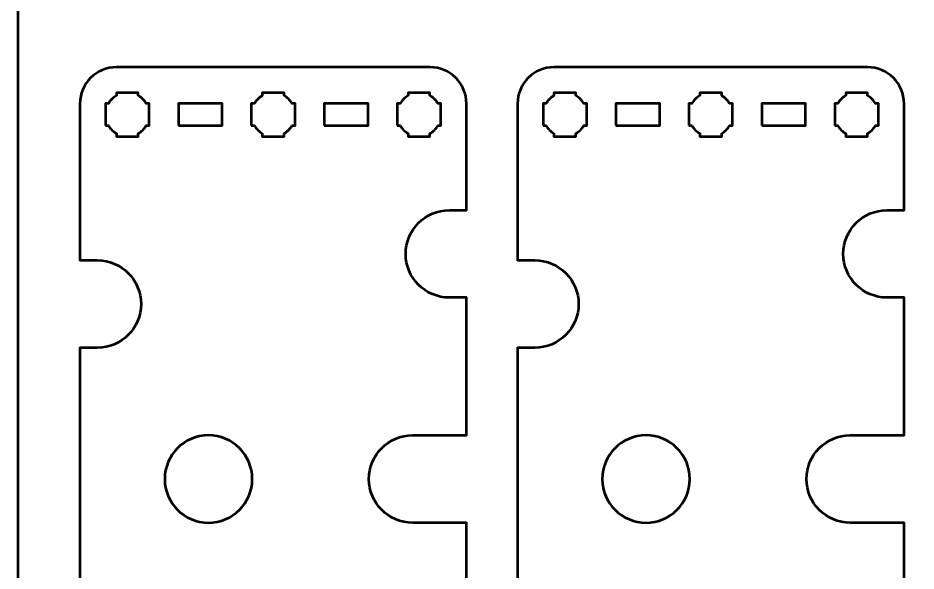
# Model space of a CAD drawing. Header units: centimetres. Extents: x -21 to 0, y -29.7 to 0.
# Drawn here: x -21 to -8.69, y -22.11 to -14.53 of the extents above; entities that cross this region are included whole.
import ezdxf

# ---------------------------------------------------------------- set-up
doc = ezdxf.new("R2010")
doc.units = ezdxf.units.CM
doc.header["$MEASUREMENT"] = 0
doc.layers.add('Layer 1', color=7, linetype='Continuous')

msp = doc.modelspace()

# ---------------------------------------------------------------- linework, layer by layer
at = {"layer": 'Layer 1', "color": 22, "lineweight": 53}
msp.add_open_spline([(-21.00003, -29.19995), (-21.00003, -29.19995), (-21.00003, -0.49992), (-21.00003, -0.49992), (-21.00003, -0.49992), (-21.00003, -0.22295), (-20.77694, 0.00004), (-20.49994, 0.00004), (-20.49994, 0.00004), (-20.49994, 0.00004), (-0.50008, 0.00004), (-0.50008, 0.00004), (-0.50008, 0.00004), (-0.22294, 0.00004), (0.00002, -0.22295), (0.00002, -0.49992), (0.00002, -0.49992), (0.00002, -0.49992), (0.00002, -29.19995), (0.00002, -29.19995), (0.00002, -29.19995), (0.00002, -29.47695), (-0.22294, -29.70004), (-0.50008, -29.70004), (-0.50008, -29.70004), (-0.50008, -29.70004), (-20.49994, -29.70004), (-20.49994, -29.70004), (-20.49994, -29.70004), (-20.77694, -29.70004), (-21.00003, -29.47695), (-21.00003, -29.19995)], degree=3, knots=[0, 0, 0, 0, 0.125, 0.125, 0.125, 0.125, 0.25, 0.25, 0.25, 0.25, 0.375, 0.375, 0.375, 0.375, 0.5, 0.5, 0.5, 0.5, 0.625, 0.625, 0.625, 0.625, 0.75, 0.75, 0.75, 0.75, 0.875, 0.875, 0.875, 0.875, 1, 1, 1, 1], dxfattribs=at)
at = {"layer": 'Layer 1', "color": 114, "lineweight": 53}
for points in [[(-20.15002, -27.99995), (-20.15002, -27.99995), (-20.15002, -26.55), (-20.15002, -26.55), (-20.15002, -26.55), (-20.15002, -26.55), (-19.9125, -26.55), (-19.9125, -26.55), (-19.9125, -26.55), (-19.58118, -26.55), (-19.3125, -26.28131), (-19.3125, -25.95), (-19.3125, -25.95), (-19.3125, -25.61869), (-19.58118, -25.35), (-19.9125, -25.35), (-19.9125, -25.35), (-19.9125, -25.35), (-20.15002, -25.35), (-20.15002, -25.35), (-20.15002, -25.35), (-20.15002, -25.35), (-20.15002, -19.05), (-20.15002, -19.05), (-20.15002, -19.05), (-20.15002, -19.05), (-19.9125, -19.05), (-19.9125, -19.05), (-19.9125, -19.05), (-19.58118, -19.05), (-19.3125, -18.78132), (-19.3125, -18.45), (-19.3125, -18.45), (-19.3125, -18.11868), (-19.58118, -17.85), (-19.9125, -17.85), (-19.9125, -17.85), (-19.9125, -17.85), (-20.15002, -17.85), (-20.15002, -17.85), (-20.15002, -17.85), (-20.15002, -17.85), (-20.15002, -15.70005), (-20.15002, -15.70005), (-20.15002, -15.70005), (-20.15002, -15.42305), (-19.92693, -15.19995), (-19.64993, -15.19995), (-19.64993, -15.19995), (-19.64993, -15.19995), (-15.35007, -15.19995), (-15.35007, -15.19995), (-15.35007, -15.19995), (-15.07293, -15.19995), (-14.84997, -15.42305), (-14.84997, -15.70005), (-14.84997, -15.70005), (-14.84997, -15.70005), (-14.84997, -15.84998), (-14.84997, -15.84998), (-14.84997, -15.84998), (-14.84997, -15.84998), (-14.84997, -17.1615), (-14.84997, -17.1615), (-14.84997, -17.1615), (-14.84997, -17.1615), (-15.083, -17.1615), (-15.083, -17.1615), (-15.083, -17.1615), (-15.41432, -17.1615), (-15.683, -17.43018), (-15.683, -17.7615), (-15.683, -17.7615), (-15.683, -18.09282), (-15.41432, -18.3615), (-15.083, -18.3615), (-15.083, -18.3615), (-15.083, -18.3615), (-14.84997, -18.3615), (-14.84997, -18.3615), (-14.84997, -18.3615), (-14.84997, -18.3615), (-14.84997, -20.25), (-14.84997, -20.25), (-14.84997, -20.25), (-14.84997, -20.25), (-15.5875, -20.25), (-15.5875, -20.25), (-15.5875, -20.25), (-15.91882, -20.25), (-16.1875, -20.51868), (-16.1875, -20.85), (-16.1875, -20.85), (-16.1875, -21.18132), (-15.91882, -21.45), (-15.5875, -21.45), (-15.5875, -21.45), (-15.5875, -21.45), (-14.84997, -21.45), (-14.84997, -21.45), (-14.84997, -21.45), (-14.84997, -21.45), (-14.84997, -25.4615), (-14.84997, -25.4615), (-14.84997, -25.4615), (-14.84997, -25.4615), (-15.033, -25.4615), (-15.033, -25.4615), (-15.033, -25.4615), (-15.36432, -25.4615), (-15.633, -25.73019), (-15.633, -26.0615), (-15.633, -26.0615), (-15.633, -26.39281), (-15.36432, -26.6615), (-15.033, -26.6615), (-15.033, -26.6615), (-15.033, -26.6615), (-14.84997, -26.6615), (-14.84997, -26.6615), (-14.84997, -26.6615), (-14.84997, -26.6615), (-14.84997, -27.99995), (-14.84997, -27.99995), (-14.84997, -27.99995), (-14.84997, -28.27695), (-15.07293, -28.50005), (-15.35007, -28.50005), (-15.35007, -28.50005), (-15.35007, -28.50005), (-19.64993, -28.50005), (-19.64993, -28.50005), (-19.64993, -28.50005), (-19.92693, -28.50005), (-20.15002, -28.27695), (-20.15002, -27.99995)], [(-14.15002, -27.99995), (-14.15002, -27.99995), (-14.15002, -26.55), (-14.15002, -26.55), (-14.15002, -26.55), (-14.15002, -26.55), (-13.9125, -26.55), (-13.9125, -26.55), (-13.9125, -26.55), (-13.58118, -26.55), (-13.3125, -26.28131), (-13.3125, -25.95), (-13.3125, -25.95), (-13.3125, -25.61869), (-13.58118, -25.35), (-13.9125, -25.35), (-13.9125, -25.35), (-13.9125, -25.35), (-14.15002, -25.35), (-14.15002, -25.35), (-14.15002, -25.35), (-14.15002, -25.35), (-14.15002, -19.05), (-14.15002, -19.05), (-14.15002, -19.05), (-14.15002, -19.05), (-13.9125, -19.05), (-13.9125, -19.05), (-13.9125, -19.05), (-13.58118, -19.05), (-13.3125, -18.78132), (-13.3125, -18.45), (-13.3125, -18.45), (-13.3125, -18.11868), (-13.58118, -17.85), (-13.9125, -17.85), (-13.9125, -17.85), (-13.9125, -17.85), (-14.15002, -17.85), (-14.15002, -17.85), (-14.15002, -17.85), (-14.15002, -17.85), (-14.15002, -15.70005), (-14.15002, -15.70005), (-14.15002, -15.70005), (-14.15002, -15.42305), (-13.92693, -15.19995), (-13.64993, -15.19995), (-13.64993, -15.19995), (-13.64993, -15.19995), (-9.35007, -15.19995), (-9.35007, -15.19995), (-9.35007, -15.19995), (-9.07293, -15.19995), (-8.84997, -15.42305), (-8.84997, -15.70005), (-8.84997, -15.70005), (-8.84997, -15.70005), (-8.84997, -15.84998), (-8.84997, -15.84998), (-8.84997, -15.84998), (-8.84997, -15.84998), (-8.84997, -17.1615), (-8.84997, -17.1615), (-8.84997, -17.1615), (-8.84997, -17.1615), (-9.083, -17.1615), (-9.083, -17.1615), (-9.083, -17.1615), (-9.41432, -17.1615), (-9.683, -17.43018), (-9.683, -17.7615), (-9.683, -17.7615), (-9.683, -18.09282), (-9.41432, -18.3615), (-9.083, -18.3615), (-9.083, -18.3615), (-9.083, -18.3615), (-8.84997, -18.3615), (-8.84997, -18.3615), (-8.84997, -18.3615), (-8.84997, -18.3615), (-8.84997, -20.25), (-8.84997, -20.25), (-8.84997, -20.25), (-8.84997, -20.25), (-9.5875, -20.25), (-9.5875, -20.25), (-9.5875, -20.25), (-9.91882, -20.25), (-10.1875, -20.51868), (-10.1875, -20.85), (-10.1875, -20.85), (-10.1875, -21.18132), (-9.91882, -21.45), (-9.5875, -21.45), (-9.5875, -21.45), (-9.5875, -21.45), (-8.84997, -21.45), (-8.84997, -21.45), (-8.84997, -21.45), (-8.84997, -21.45), (-8.84997, -25.4615), (-8.84997, -25.4615), (-8.84997, -25.4615), (-8.84997, -25.4615), (-9.033, -25.4615), (-9.033, -25.4615), (-9.033, -25.4615), (-9.36432, -25.4615), (-9.633, -25.73019), (-9.633, -26.0615), (-9.633, -26.0615), (-9.633, -26.39281), (-9.36432, -26.6615), (-9.033, -26.6615), (-9.033, -26.6615), (-9.033, -26.6615), (-8.84997, -26.6615), (-8.84997, -26.6615), (-8.84997, -26.6615), (-8.84997, -26.6615), (-8.84997, -27.99995), (-8.84997, -27.99995), (-8.84997, -27.99995), (-8.84997, -28.27695), (-9.07293, -28.50005), (-9.35007, -28.50005), (-9.35007, -28.50005), (-9.35007, -28.50005), (-13.64993, -28.50005), (-13.64993, -28.50005), (-13.64993, -28.50005), (-13.92693, -28.50005), (-14.15002, -28.27695), (-14.15002, -27.99995)]]:
    msp.add_open_spline(points, degree=3, knots=[0, 0, 0, 0, 0.02941176, 0.02941176, 0.02941176, 0.02941176, 0.05882353, 0.05882353, 0.05882353, 0.05882353, 0.08823529, 0.08823529, 0.08823529, 0.08823529, 0.11764706, 0.11764706, 0.11764706, 0.11764706, 0.14705882, 0.14705882, 0.14705882, 0.14705882, 0.17647059, 0.17647059, 0.17647059, 0.17647059, 0.20588235, 0.20588235, 0.20588235, 0.20588235, 0.23529412, 0.23529412, 0.23529412, 0.23529412, 0.26470588, 0.26470588, 0.26470588, 0.26470588, 0.29411765, 0.29411765, 0.29411765, 0.29411765, 0.32352941, 0.32352941, 0.32352941, 0.32352941, 0.35294118, 0.35294118, 0.35294118, 0.35294118, 0.38235294, 0.38235294, 0.38235294, 0.38235294, 0.41176471, 0.41176471, 0.41176471, 0.41176471, 0.44117647, 0.44117647, 0.44117647, 0.44117647, 0.47058824, 0.47058824, 0.47058824, 0.47058824, 0.5, 0.5, 0.5, 0.5, 0.52941176, 0.52941176, 0.52941176, 0.52941176, 0.55882353, 0.55882353, 0.55882353, 0.55882353, 0.58823529, 0.58823529, 0.58823529, 0.58823529, 0.61764706, 0.61764706, 0.61764706, 0.61764706, 0.64705882, 0.64705882, 0.64705882, 0.64705882, 0.67647059, 0.67647059, 0.67647059, 0.67647059, 0.70588235, 0.70588235, 0.70588235, 0.70588235, 0.73529412, 0.73529412, 0.73529412, 0.73529412, 0.76470588, 0.76470588, 0.76470588, 0.76470588, 0.79411765, 0.79411765, 0.79411765, 0.79411765, 0.82352941, 0.82352941, 0.82352941, 0.82352941, 0.85294118, 0.85294118, 0.85294118, 0.85294118, 0.88235294, 0.88235294, 0.88235294, 0.88235294, 0.91176471, 0.91176471, 0.91176471, 0.91176471, 0.94117647, 0.94117647, 0.94117647, 0.94117647, 0.97058824, 0.97058824, 0.97058824, 0.97058824, 1, 1, 1, 1], dxfattribs=at)
at = {"layer": 'Layer 1', "color": 250, "lineweight": 53}
for points, knots in [([(-19.79998, -16.00005), (-19.79998, -16.00005), (-19.79998, -15.85153), (-19.79998, -15.85153), (-19.79998, -15.85153), (-19.79998, -15.85153), (-19.8, -15.84998), (-19.8, -15.84998), (-19.8, -15.84998), (-19.8, -15.84998), (-19.79998, -15.84843), (-19.79998, -15.84843), (-19.79998, -15.84843), (-19.79998, -15.84843), (-19.79998, -15.70005), (-19.79998, -15.70005), (-19.79998, -15.70005), (-19.79998, -15.70005), (-19.75988, -15.70005), (-19.75988, -15.70005), (-19.75988, -15.70005), (-19.73353, -15.65449), (-19.69554, -15.6165), (-19.64998, -15.59014), (-19.64998, -15.59014), (-19.64998, -15.59014), (-19.64998, -15.55005), (-19.64998, -15.55005), (-19.64998, -15.55005), (-19.64998, -15.55005), (-19.5063, -15.55005), (-19.5063, -15.55005), (-19.5063, -15.55005), (-19.5063, -15.55005), (-19.49999, -15.54998), (-19.49999, -15.54998), (-19.49999, -15.54998), (-19.49999, -15.54998), (-19.49368, -15.55005), (-19.49368, -15.55005), (-19.49368, -15.55005), (-19.49368, -15.55005), (-19.34998, -15.55005), (-19.34998, -15.55005), (-19.34998, -15.55005), (-19.34998, -15.55005), (-19.34998, -15.59013), (-19.34998, -15.59013), (-19.34998, -15.59013), (-19.30441, -15.61649), (-19.26643, -15.65448), (-19.24009, -15.70005), (-19.24009, -15.70005), (-19.24009, -15.70005), (-19.19997, -15.70005), (-19.19997, -15.70005), (-19.19997, -15.70005), (-19.19997, -15.70005), (-19.19997, -16.00005), (-19.19997, -16.00005), (-19.19997, -16.00005), (-19.19997, -16.00005), (-19.24014, -16.00005), (-19.24014, -16.00005), (-19.24014, -16.00005), (-19.26648, -16.04558), (-19.30445, -16.08353), (-19.34998, -16.10986), (-19.34998, -16.10986), (-19.34998, -16.10986), (-19.34998, -16.15006), (-19.34998, -16.15006), (-19.34998, -16.15006), (-19.34998, -16.15006), (-19.64998, -16.15006), (-19.64998, -16.15006), (-19.64998, -16.15006), (-19.64998, -16.15006), (-19.64998, -16.10985), (-19.64998, -16.10985), (-19.64998, -16.10985), (-19.69551, -16.08352), (-19.73348, -16.04558), (-19.75983, -16.00005), (-19.75983, -16.00005), (-19.75983, -16.00005), (-19.79998, -16.00005), (-19.79998, -16.00005)], [0, 0, 0, 0, 0.04545455, 0.04545455, 0.04545455, 0.04545455, 0.09090909, 0.09090909, 0.09090909, 0.09090909, 0.13636364, 0.13636364, 0.13636364, 0.13636364, 0.18181818, 0.18181818, 0.18181818, 0.18181818, 0.22727273, 0.22727273, 0.22727273, 0.22727273, 0.27272727, 0.27272727, 0.27272727, 0.27272727, 0.31818182, 0.31818182, 0.31818182, 0.31818182, 0.36363636, 0.36363636, 0.36363636, 0.36363636, 0.40909091, 0.40909091, 0.40909091, 0.40909091, 0.45454545, 0.45454545, 0.45454545, 0.45454545, 0.5, 0.5, 0.5, 0.5, 0.54545455, 0.54545455, 0.54545455, 0.54545455, 0.59090909, 0.59090909, 0.59090909, 0.59090909, 0.63636364, 0.63636364, 0.63636364, 0.63636364, 0.68181818, 0.68181818, 0.68181818, 0.68181818, 0.72727273, 0.72727273, 0.72727273, 0.72727273, 0.77272727, 0.77272727, 0.77272727, 0.77272727, 0.81818182, 0.81818182, 0.81818182, 0.81818182, 0.86363636, 0.86363636, 0.86363636, 0.86363636, 0.90909091, 0.90909091, 0.90909091, 0.90909091, 0.95454545, 0.95454545, 0.95454545, 0.95454545, 1, 1, 1, 1]), ([(-17.79998, -16.00005), (-17.79998, -16.00005), (-17.79998, -15.85153), (-17.79998, -15.85153), (-17.79998, -15.85153), (-17.79998, -15.85153), (-17.8, -15.84998), (-17.8, -15.84998), (-17.8, -15.84998), (-17.8, -15.84998), (-17.79998, -15.84843), (-17.79998, -15.84843), (-17.79998, -15.84843), (-17.79998, -15.84843), (-17.79998, -15.70005), (-17.79998, -15.70005), (-17.79998, -15.70005), (-17.79998, -15.70005), (-17.75988, -15.70005), (-17.75988, -15.70005), (-17.75988, -15.70005), (-17.73353, -15.65449), (-17.69554, -15.6165), (-17.64998, -15.59014), (-17.64998, -15.59014), (-17.64998, -15.59014), (-17.64998, -15.55005), (-17.64998, -15.55005), (-17.64998, -15.55005), (-17.64998, -15.55005), (-17.5063, -15.55005), (-17.5063, -15.55005), (-17.5063, -15.55005), (-17.5063, -15.55005), (-17.49999, -15.54998), (-17.49999, -15.54998), (-17.49999, -15.54998), (-17.49999, -15.54998), (-17.49368, -15.55005), (-17.49368, -15.55005), (-17.49368, -15.55005), (-17.49368, -15.55005), (-17.34998, -15.55005), (-17.34998, -15.55005), (-17.34998, -15.55005), (-17.34998, -15.55005), (-17.34998, -15.59013), (-17.34998, -15.59013), (-17.34998, -15.59013), (-17.30441, -15.61649), (-17.26643, -15.65448), (-17.24009, -15.70005), (-17.24009, -15.70005), (-17.24009, -15.70005), (-17.19997, -15.70005), (-17.19997, -15.70005), (-17.19997, -15.70005), (-17.19997, -15.70005), (-17.19997, -16.00005), (-17.19997, -16.00005), (-17.19997, -16.00005), (-17.19997, -16.00005), (-17.24014, -16.00005), (-17.24014, -16.00005), (-17.24014, -16.00005), (-17.26648, -16.04558), (-17.30445, -16.08353), (-17.34998, -16.10986), (-17.34998, -16.10986), (-17.34998, -16.10986), (-17.34998, -16.15006), (-17.34998, -16.15006), (-17.34998, -16.15006), (-17.34998, -16.15006), (-17.64998, -16.15006), (-17.64998, -16.15006), (-17.64998, -16.15006), (-17.64998, -16.15006), (-17.64998, -16.10985), (-17.64998, -16.10985), (-17.64998, -16.10985), (-17.69551, -16.08352), (-17.73348, -16.04558), (-17.75983, -16.00005), (-17.75983, -16.00005), (-17.75983, -16.00005), (-17.79998, -16.00005), (-17.79998, -16.00005)], [0, 0, 0, 0, 0.04545455, 0.04545455, 0.04545455, 0.04545455, 0.09090909, 0.09090909, 0.09090909, 0.09090909, 0.13636364, 0.13636364, 0.13636364, 0.13636364, 0.18181818, 0.18181818, 0.18181818, 0.18181818, 0.22727273, 0.22727273, 0.22727273, 0.22727273, 0.27272727, 0.27272727, 0.27272727, 0.27272727, 0.31818182, 0.31818182, 0.31818182, 0.31818182, 0.36363636, 0.36363636, 0.36363636, 0.36363636, 0.40909091, 0.40909091, 0.40909091, 0.40909091, 0.45454545, 0.45454545, 0.45454545, 0.45454545, 0.5, 0.5, 0.5, 0.5, 0.54545455, 0.54545455, 0.54545455, 0.54545455, 0.59090909, 0.59090909, 0.59090909, 0.59090909, 0.63636364, 0.63636364, 0.63636364, 0.63636364, 0.68181818, 0.68181818, 0.68181818, 0.68181818, 0.72727273, 0.72727273, 0.72727273, 0.72727273, 0.77272727, 0.77272727, 0.77272727, 0.77272727, 0.81818182, 0.81818182, 0.81818182, 0.81818182, 0.86363636, 0.86363636, 0.86363636, 0.86363636, 0.90909091, 0.90909091, 0.90909091, 0.90909091, 0.95454545, 0.95454545, 0.95454545, 0.95454545, 1, 1, 1, 1]), ([(-15.79998, -16.00005), (-15.79998, -16.00005), (-15.79998, -15.85153), (-15.79998, -15.85153), (-15.79998, -15.85153), (-15.79998, -15.85153), (-15.8, -15.84998), (-15.8, -15.84998), (-15.8, -15.84998), (-15.8, -15.84998), (-15.79998, -15.84843), (-15.79998, -15.84843), (-15.79998, -15.84843), (-15.79998, -15.84843), (-15.79998, -15.70005), (-15.79998, -15.70005), (-15.79998, -15.70005), (-15.79998, -15.70005), (-15.75988, -15.70005), (-15.75988, -15.70005), (-15.75988, -15.70005), (-15.73353, -15.65449), (-15.69554, -15.6165), (-15.64998, -15.59014), (-15.64998, -15.59014), (-15.64998, -15.59014), (-15.64998, -15.55005), (-15.64998, -15.55005), (-15.64998, -15.55005), (-15.64998, -15.55005), (-15.5063, -15.55005), (-15.5063, -15.55005), (-15.5063, -15.55005), (-15.5063, -15.55005), (-15.49999, -15.54998), (-15.49999, -15.54998), (-15.49999, -15.54998), (-15.49999, -15.54998), (-15.49368, -15.55005), (-15.49368, -15.55005), (-15.49368, -15.55005), (-15.49368, -15.55005), (-15.34998, -15.55005), (-15.34998, -15.55005), (-15.34998, -15.55005), (-15.34998, -15.55005), (-15.34998, -15.59013), (-15.34998, -15.59013), (-15.34998, -15.59013), (-15.30441, -15.61649), (-15.26643, -15.65448), (-15.24009, -15.70005), (-15.24009, -15.70005), (-15.24009, -15.70005), (-15.19997, -15.70005), (-15.19997, -15.70005), (-15.19997, -15.70005), (-15.19997, -15.70005), (-15.19997, -16.00005), (-15.19997, -16.00005), (-15.19997, -16.00005), (-15.19997, -16.00005), (-15.24014, -16.00005), (-15.24014, -16.00005), (-15.24014, -16.00005), (-15.26648, -16.04558), (-15.30445, -16.08353), (-15.34998, -16.10986), (-15.34998, -16.10986), (-15.34998, -16.10986), (-15.34998, -16.15006), (-15.34998, -16.15006), (-15.34998, -16.15006), (-15.34998, -16.15006), (-15.64998, -16.15006), (-15.64998, -16.15006), (-15.64998, -16.15006), (-15.64998, -16.15006), (-15.64998, -16.10985), (-15.64998, -16.10985), (-15.64998, -16.10985), (-15.69551, -16.08352), (-15.73348, -16.04558), (-15.75983, -16.00005), (-15.75983, -16.00005), (-15.75983, -16.00005), (-15.79998, -16.00005), (-15.79998, -16.00005)], [0, 0, 0, 0, 0.04545455, 0.04545455, 0.04545455, 0.04545455, 0.09090909, 0.09090909, 0.09090909, 0.09090909, 0.13636364, 0.13636364, 0.13636364, 0.13636364, 0.18181818, 0.18181818, 0.18181818, 0.18181818, 0.22727273, 0.22727273, 0.22727273, 0.22727273, 0.27272727, 0.27272727, 0.27272727, 0.27272727, 0.31818182, 0.31818182, 0.31818182, 0.31818182, 0.36363636, 0.36363636, 0.36363636, 0.36363636, 0.40909091, 0.40909091, 0.40909091, 0.40909091, 0.45454545, 0.45454545, 0.45454545, 0.45454545, 0.5, 0.5, 0.5, 0.5, 0.54545455, 0.54545455, 0.54545455, 0.54545455, 0.59090909, 0.59090909, 0.59090909, 0.59090909, 0.63636364, 0.63636364, 0.63636364, 0.63636364, 0.68181818, 0.68181818, 0.68181818, 0.68181818, 0.72727273, 0.72727273, 0.72727273, 0.72727273, 0.77272727, 0.77272727, 0.77272727, 0.77272727, 0.81818182, 0.81818182, 0.81818182, 0.81818182, 0.86363636, 0.86363636, 0.86363636, 0.86363636, 0.90909091, 0.90909091, 0.90909091, 0.90909091, 0.95454545, 0.95454545, 0.95454545, 0.95454545, 1, 1, 1, 1]), ([(-13.79998, -16.00005), (-13.79998, -16.00005), (-13.79998, -15.85153), (-13.79998, -15.85153), (-13.79998, -15.85153), (-13.79998, -15.85153), (-13.8, -15.84998), (-13.8, -15.84998), (-13.8, -15.84998), (-13.8, -15.84998), (-13.79998, -15.84843), (-13.79998, -15.84843), (-13.79998, -15.84843), (-13.79998, -15.84843), (-13.79998, -15.70005), (-13.79998, -15.70005), (-13.79998, -15.70005), (-13.79998, -15.70005), (-13.75988, -15.70005), (-13.75988, -15.70005), (-13.75988, -15.70005), (-13.73353, -15.65449), (-13.69554, -15.6165), (-13.64998, -15.59014), (-13.64998, -15.59014), (-13.64998, -15.59014), (-13.64998, -15.55005), (-13.64998, -15.55005), (-13.64998, -15.55005), (-13.64998, -15.55005), (-13.5063, -15.55005), (-13.5063, -15.55005), (-13.5063, -15.55005), (-13.5063, -15.55005), (-13.49999, -15.54998), (-13.49999, -15.54998), (-13.49999, -15.54998), (-13.49999, -15.54998), (-13.49368, -15.55005), (-13.49368, -15.55005), (-13.49368, -15.55005), (-13.49368, -15.55005), (-13.34998, -15.55005), (-13.34998, -15.55005), (-13.34998, -15.55005), (-13.34998, -15.55005), (-13.34998, -15.59013), (-13.34998, -15.59013), (-13.34998, -15.59013), (-13.30441, -15.61649), (-13.26643, -15.65448), (-13.24009, -15.70005), (-13.24009, -15.70005), (-13.24009, -15.70005), (-13.19997, -15.70005), (-13.19997, -15.70005), (-13.19997, -15.70005), (-13.19997, -15.70005), (-13.19997, -16.00005), (-13.19997, -16.00005), (-13.19997, -16.00005), (-13.19997, -16.00005), (-13.24014, -16.00005), (-13.24014, -16.00005), (-13.24014, -16.00005), (-13.26648, -16.04558), (-13.30445, -16.08353), (-13.34998, -16.10986), (-13.34998, -16.10986), (-13.34998, -16.10986), (-13.34998, -16.15006), (-13.34998, -16.15006), (-13.34998, -16.15006), (-13.34998, -16.15006), (-13.64998, -16.15006), (-13.64998, -16.15006), (-13.64998, -16.15006), (-13.64998, -16.15006), (-13.64998, -16.10985), (-13.64998, -16.10985), (-13.64998, -16.10985), (-13.69551, -16.08352), (-13.73348, -16.04558), (-13.75983, -16.00005), (-13.75983, -16.00005), (-13.75983, -16.00005), (-13.79998, -16.00005), (-13.79998, -16.00005)], [0, 0, 0, 0, 0.04545455, 0.04545455, 0.04545455, 0.04545455, 0.09090909, 0.09090909, 0.09090909, 0.09090909, 0.13636364, 0.13636364, 0.13636364, 0.13636364, 0.18181818, 0.18181818, 0.18181818, 0.18181818, 0.22727273, 0.22727273, 0.22727273, 0.22727273, 0.27272727, 0.27272727, 0.27272727, 0.27272727, 0.31818182, 0.31818182, 0.31818182, 0.31818182, 0.36363636, 0.36363636, 0.36363636, 0.36363636, 0.40909091, 0.40909091, 0.40909091, 0.40909091, 0.45454545, 0.45454545, 0.45454545, 0.45454545, 0.5, 0.5, 0.5, 0.5, 0.54545455, 0.54545455, 0.54545455, 0.54545455, 0.59090909, 0.59090909, 0.59090909, 0.59090909, 0.63636364, 0.63636364, 0.63636364, 0.63636364, 0.68181818, 0.68181818, 0.68181818, 0.68181818, 0.72727273, 0.72727273, 0.72727273, 0.72727273, 0.77272727, 0.77272727, 0.77272727, 0.77272727, 0.81818182, 0.81818182, 0.81818182, 0.81818182, 0.86363636, 0.86363636, 0.86363636, 0.86363636, 0.90909091, 0.90909091, 0.90909091, 0.90909091, 0.95454545, 0.95454545, 0.95454545, 0.95454545, 1, 1, 1, 1]), ([(-11.79998, -16.00005), (-11.79998, -16.00005), (-11.79998, -15.85153), (-11.79998, -15.85153), (-11.79998, -15.85153), (-11.79998, -15.85153), (-11.8, -15.84998), (-11.8, -15.84998), (-11.8, -15.84998), (-11.8, -15.84998), (-11.79998, -15.84843), (-11.79998, -15.84843), (-11.79998, -15.84843), (-11.79998, -15.84843), (-11.79998, -15.70005), (-11.79998, -15.70005), (-11.79998, -15.70005), (-11.79998, -15.70005), (-11.75988, -15.70005), (-11.75988, -15.70005), (-11.75988, -15.70005), (-11.73353, -15.65449), (-11.69554, -15.6165), (-11.64998, -15.59014), (-11.64998, -15.59014), (-11.64998, -15.59014), (-11.64998, -15.55005), (-11.64998, -15.55005), (-11.64998, -15.55005), (-11.64998, -15.55005), (-11.5063, -15.55005), (-11.5063, -15.55005), (-11.5063, -15.55005), (-11.5063, -15.55005), (-11.49999, -15.54998), (-11.49999, -15.54998), (-11.49999, -15.54998), (-11.49999, -15.54998), (-11.49368, -15.55005), (-11.49368, -15.55005), (-11.49368, -15.55005), (-11.49368, -15.55005), (-11.34998, -15.55005), (-11.34998, -15.55005), (-11.34998, -15.55005), (-11.34998, -15.55005), (-11.34998, -15.59013), (-11.34998, -15.59013), (-11.34998, -15.59013), (-11.30441, -15.61649), (-11.26643, -15.65448), (-11.24009, -15.70005), (-11.24009, -15.70005), (-11.24009, -15.70005), (-11.19997, -15.70005), (-11.19997, -15.70005), (-11.19997, -15.70005), (-11.19997, -15.70005), (-11.19997, -16.00005), (-11.19997, -16.00005), (-11.19997, -16.00005), (-11.19997, -16.00005), (-11.24014, -16.00005), (-11.24014, -16.00005), (-11.24014, -16.00005), (-11.26648, -16.04558), (-11.30445, -16.08353), (-11.34998, -16.10986), (-11.34998, -16.10986), (-11.34998, -16.10986), (-11.34998, -16.15006), (-11.34998, -16.15006), (-11.34998, -16.15006), (-11.34998, -16.15006), (-11.64998, -16.15006), (-11.64998, -16.15006), (-11.64998, -16.15006), (-11.64998, -16.15006), (-11.64998, -16.10985), (-11.64998, -16.10985), (-11.64998, -16.10985), (-11.69551, -16.08352), (-11.73348, -16.04558), (-11.75983, -16.00005), (-11.75983, -16.00005), (-11.75983, -16.00005), (-11.79998, -16.00005), (-11.79998, -16.00005)], [0, 0, 0, 0, 0.04545455, 0.04545455, 0.04545455, 0.04545455, 0.09090909, 0.09090909, 0.09090909, 0.09090909, 0.13636364, 0.13636364, 0.13636364, 0.13636364, 0.18181818, 0.18181818, 0.18181818, 0.18181818, 0.22727273, 0.22727273, 0.22727273, 0.22727273, 0.27272727, 0.27272727, 0.27272727, 0.27272727, 0.31818182, 0.31818182, 0.31818182, 0.31818182, 0.36363636, 0.36363636, 0.36363636, 0.36363636, 0.40909091, 0.40909091, 0.40909091, 0.40909091, 0.45454545, 0.45454545, 0.45454545, 0.45454545, 0.5, 0.5, 0.5, 0.5, 0.54545455, 0.54545455, 0.54545455, 0.54545455, 0.59090909, 0.59090909, 0.59090909, 0.59090909, 0.63636364, 0.63636364, 0.63636364, 0.63636364, 0.68181818, 0.68181818, 0.68181818, 0.68181818, 0.72727273, 0.72727273, 0.72727273, 0.72727273, 0.77272727, 0.77272727, 0.77272727, 0.77272727, 0.81818182, 0.81818182, 0.81818182, 0.81818182, 0.86363636, 0.86363636, 0.86363636, 0.86363636, 0.90909091, 0.90909091, 0.90909091, 0.90909091, 0.95454545, 0.95454545, 0.95454545, 0.95454545, 1, 1, 1, 1]), ([(-9.79998, -16.00005), (-9.79998, -16.00005), (-9.79998, -15.85153), (-9.79998, -15.85153), (-9.79998, -15.85153), (-9.79998, -15.85153), (-9.8, -15.84998), (-9.8, -15.84998), (-9.8, -15.84998), (-9.8, -15.84998), (-9.79998, -15.84843), (-9.79998, -15.84843), (-9.79998, -15.84843), (-9.79998, -15.84843), (-9.79998, -15.70005), (-9.79998, -15.70005), (-9.79998, -15.70005), (-9.79998, -15.70005), (-9.75988, -15.70005), (-9.75988, -15.70005), (-9.75988, -15.70005), (-9.73353, -15.65449), (-9.69554, -15.6165), (-9.64998, -15.59014), (-9.64998, -15.59014), (-9.64998, -15.59014), (-9.64998, -15.55005), (-9.64998, -15.55005), (-9.64998, -15.55005), (-9.64998, -15.55005), (-9.5063, -15.55005), (-9.5063, -15.55005), (-9.5063, -15.55005), (-9.5063, -15.55005), (-9.49999, -15.54998), (-9.49999, -15.54998), (-9.49999, -15.54998), (-9.49999, -15.54998), (-9.49368, -15.55005), (-9.49368, -15.55005), (-9.49368, -15.55005), (-9.49368, -15.55005), (-9.34998, -15.55005), (-9.34998, -15.55005), (-9.34998, -15.55005), (-9.34998, -15.55005), (-9.34998, -15.59013), (-9.34998, -15.59013), (-9.34998, -15.59013), (-9.30441, -15.61649), (-9.26643, -15.65448), (-9.24009, -15.70005), (-9.24009, -15.70005), (-9.24009, -15.70005), (-9.19997, -15.70005), (-9.19997, -15.70005), (-9.19997, -15.70005), (-9.19997, -15.70005), (-9.19997, -16.00005), (-9.19997, -16.00005), (-9.19997, -16.00005), (-9.19997, -16.00005), (-9.24014, -16.00005), (-9.24014, -16.00005), (-9.24014, -16.00005), (-9.26648, -16.04558), (-9.30445, -16.08353), (-9.34998, -16.10986), (-9.34998, -16.10986), (-9.34998, -16.10986), (-9.34998, -16.15006), (-9.34998, -16.15006), (-9.34998, -16.15006), (-9.34998, -16.15006), (-9.64998, -16.15006), (-9.64998, -16.15006), (-9.64998, -16.15006), (-9.64998, -16.15006), (-9.64998, -16.10985), (-9.64998, -16.10985), (-9.64998, -16.10985), (-9.69551, -16.08352), (-9.73348, -16.04558), (-9.75983, -16.00005), (-9.75983, -16.00005), (-9.75983, -16.00005), (-9.79998, -16.00005), (-9.79998, -16.00005)], [0, 0, 0, 0, 0.04545455, 0.04545455, 0.04545455, 0.04545455, 0.09090909, 0.09090909, 0.09090909, 0.09090909, 0.13636364, 0.13636364, 0.13636364, 0.13636364, 0.18181818, 0.18181818, 0.18181818, 0.18181818, 0.22727273, 0.22727273, 0.22727273, 0.22727273, 0.27272727, 0.27272727, 0.27272727, 0.27272727, 0.31818182, 0.31818182, 0.31818182, 0.31818182, 0.36363636, 0.36363636, 0.36363636, 0.36363636, 0.40909091, 0.40909091, 0.40909091, 0.40909091, 0.45454545, 0.45454545, 0.45454545, 0.45454545, 0.5, 0.5, 0.5, 0.5, 0.54545455, 0.54545455, 0.54545455, 0.54545455, 0.59090909, 0.59090909, 0.59090909, 0.59090909, 0.63636364, 0.63636364, 0.63636364, 0.63636364, 0.68181818, 0.68181818, 0.68181818, 0.68181818, 0.72727273, 0.72727273, 0.72727273, 0.72727273, 0.77272727, 0.77272727, 0.77272727, 0.77272727, 0.81818182, 0.81818182, 0.81818182, 0.81818182, 0.86363636, 0.86363636, 0.86363636, 0.86363636, 0.90909091, 0.90909091, 0.90909091, 0.90909091, 0.95454545, 0.95454545, 0.95454545, 0.95454545, 1, 1, 1, 1]), ([(-18.79998, -16.00005), (-18.79998, -16.00005), (-18.79998, -15.70005), (-18.79998, -15.70005), (-18.79998, -15.70005), (-18.79998, -15.70005), (-18.19997, -15.70005), (-18.19997, -15.70005), (-18.19997, -15.70005), (-18.19997, -15.70005), (-18.19997, -16.00005), (-18.19997, -16.00005), (-18.19997, -16.00005), (-18.19997, -16.00005), (-18.79998, -16.00005), (-18.79998, -16.00005)], [0, 0, 0, 0, 0.25, 0.25, 0.25, 0.25, 0.5, 0.5, 0.5, 0.5, 0.75, 0.75, 0.75, 0.75, 1, 1, 1, 1]), ([(-16.80001, -16.00005), (-16.80001, -16.00005), (-16.80001, -15.70005), (-16.80001, -15.70005), (-16.80001, -15.70005), (-16.80001, -15.70005), (-16.20001, -15.70005), (-16.20001, -15.70005), (-16.20001, -15.70005), (-16.20001, -15.70005), (-16.20001, -16.00005), (-16.20001, -16.00005), (-16.20001, -16.00005), (-16.20001, -16.00005), (-16.80001, -16.00005), (-16.80001, -16.00005)], [0, 0, 0, 0, 0.25, 0.25, 0.25, 0.25, 0.5, 0.5, 0.5, 0.5, 0.75, 0.75, 0.75, 0.75, 1, 1, 1, 1]), ([(-12.79998, -16.00005), (-12.79998, -16.00005), (-12.79998, -15.70005), (-12.79998, -15.70005), (-12.79998, -15.70005), (-12.79998, -15.70005), (-12.19997, -15.70005), (-12.19997, -15.70005), (-12.19997, -15.70005), (-12.19997, -15.70005), (-12.19997, -16.00005), (-12.19997, -16.00005), (-12.19997, -16.00005), (-12.19997, -16.00005), (-12.79998, -16.00005), (-12.79998, -16.00005)], [0, 0, 0, 0, 0.25, 0.25, 0.25, 0.25, 0.5, 0.5, 0.5, 0.5, 0.75, 0.75, 0.75, 0.75, 1, 1, 1, 1]), ([(-10.80001, -16.00005), (-10.80001, -16.00005), (-10.80001, -15.70005), (-10.80001, -15.70005), (-10.80001, -15.70005), (-10.80001, -15.70005), (-10.20001, -15.70005), (-10.20001, -15.70005), (-10.20001, -15.70005), (-10.20001, -15.70005), (-10.20001, -16.00005), (-10.20001, -16.00005), (-10.20001, -16.00005), (-10.20001, -16.00005), (-10.80001, -16.00005), (-10.80001, -16.00005)], [0, 0, 0, 0, 0.25, 0.25, 0.25, 0.25, 0.5, 0.5, 0.5, 0.5, 0.75, 0.75, 0.75, 0.75, 1, 1, 1, 1]), ([(-18.3875, -20.25), (-18.05618, -20.25), (-17.7875, -20.51868), (-17.7875, -20.85), (-17.7875, -20.85), (-17.7875, -21.18132), (-18.05618, -21.45), (-18.3875, -21.45), (-18.3875, -21.45), (-18.71882, -21.45), (-18.9875, -21.18132), (-18.9875, -20.85), (-18.9875, -20.85), (-18.9875, -20.51868), (-18.71882, -20.25), (-18.3875, -20.25)], [0, 0, 0, 0, 0.25, 0.25, 0.25, 0.25, 0.5, 0.5, 0.5, 0.5, 0.75, 0.75, 0.75, 0.75, 1, 1, 1, 1]), ([(-12.3875, -20.25), (-12.05618, -20.25), (-11.7875, -20.51868), (-11.7875, -20.85), (-11.7875, -20.85), (-11.7875, -21.18132), (-12.05618, -21.45), (-12.3875, -21.45), (-12.3875, -21.45), (-12.71882, -21.45), (-12.9875, -21.18132), (-12.9875, -20.85), (-12.9875, -20.85), (-12.9875, -20.51868), (-12.71882, -20.25), (-12.3875, -20.25)], [0, 0, 0, 0, 0.25, 0.25, 0.25, 0.25, 0.5, 0.5, 0.5, 0.5, 0.75, 0.75, 0.75, 0.75, 1, 1, 1, 1])]:
    msp.add_open_spline(points, degree=3, knots=knots, dxfattribs=at)

doc.saveas('drawing.dxf')
